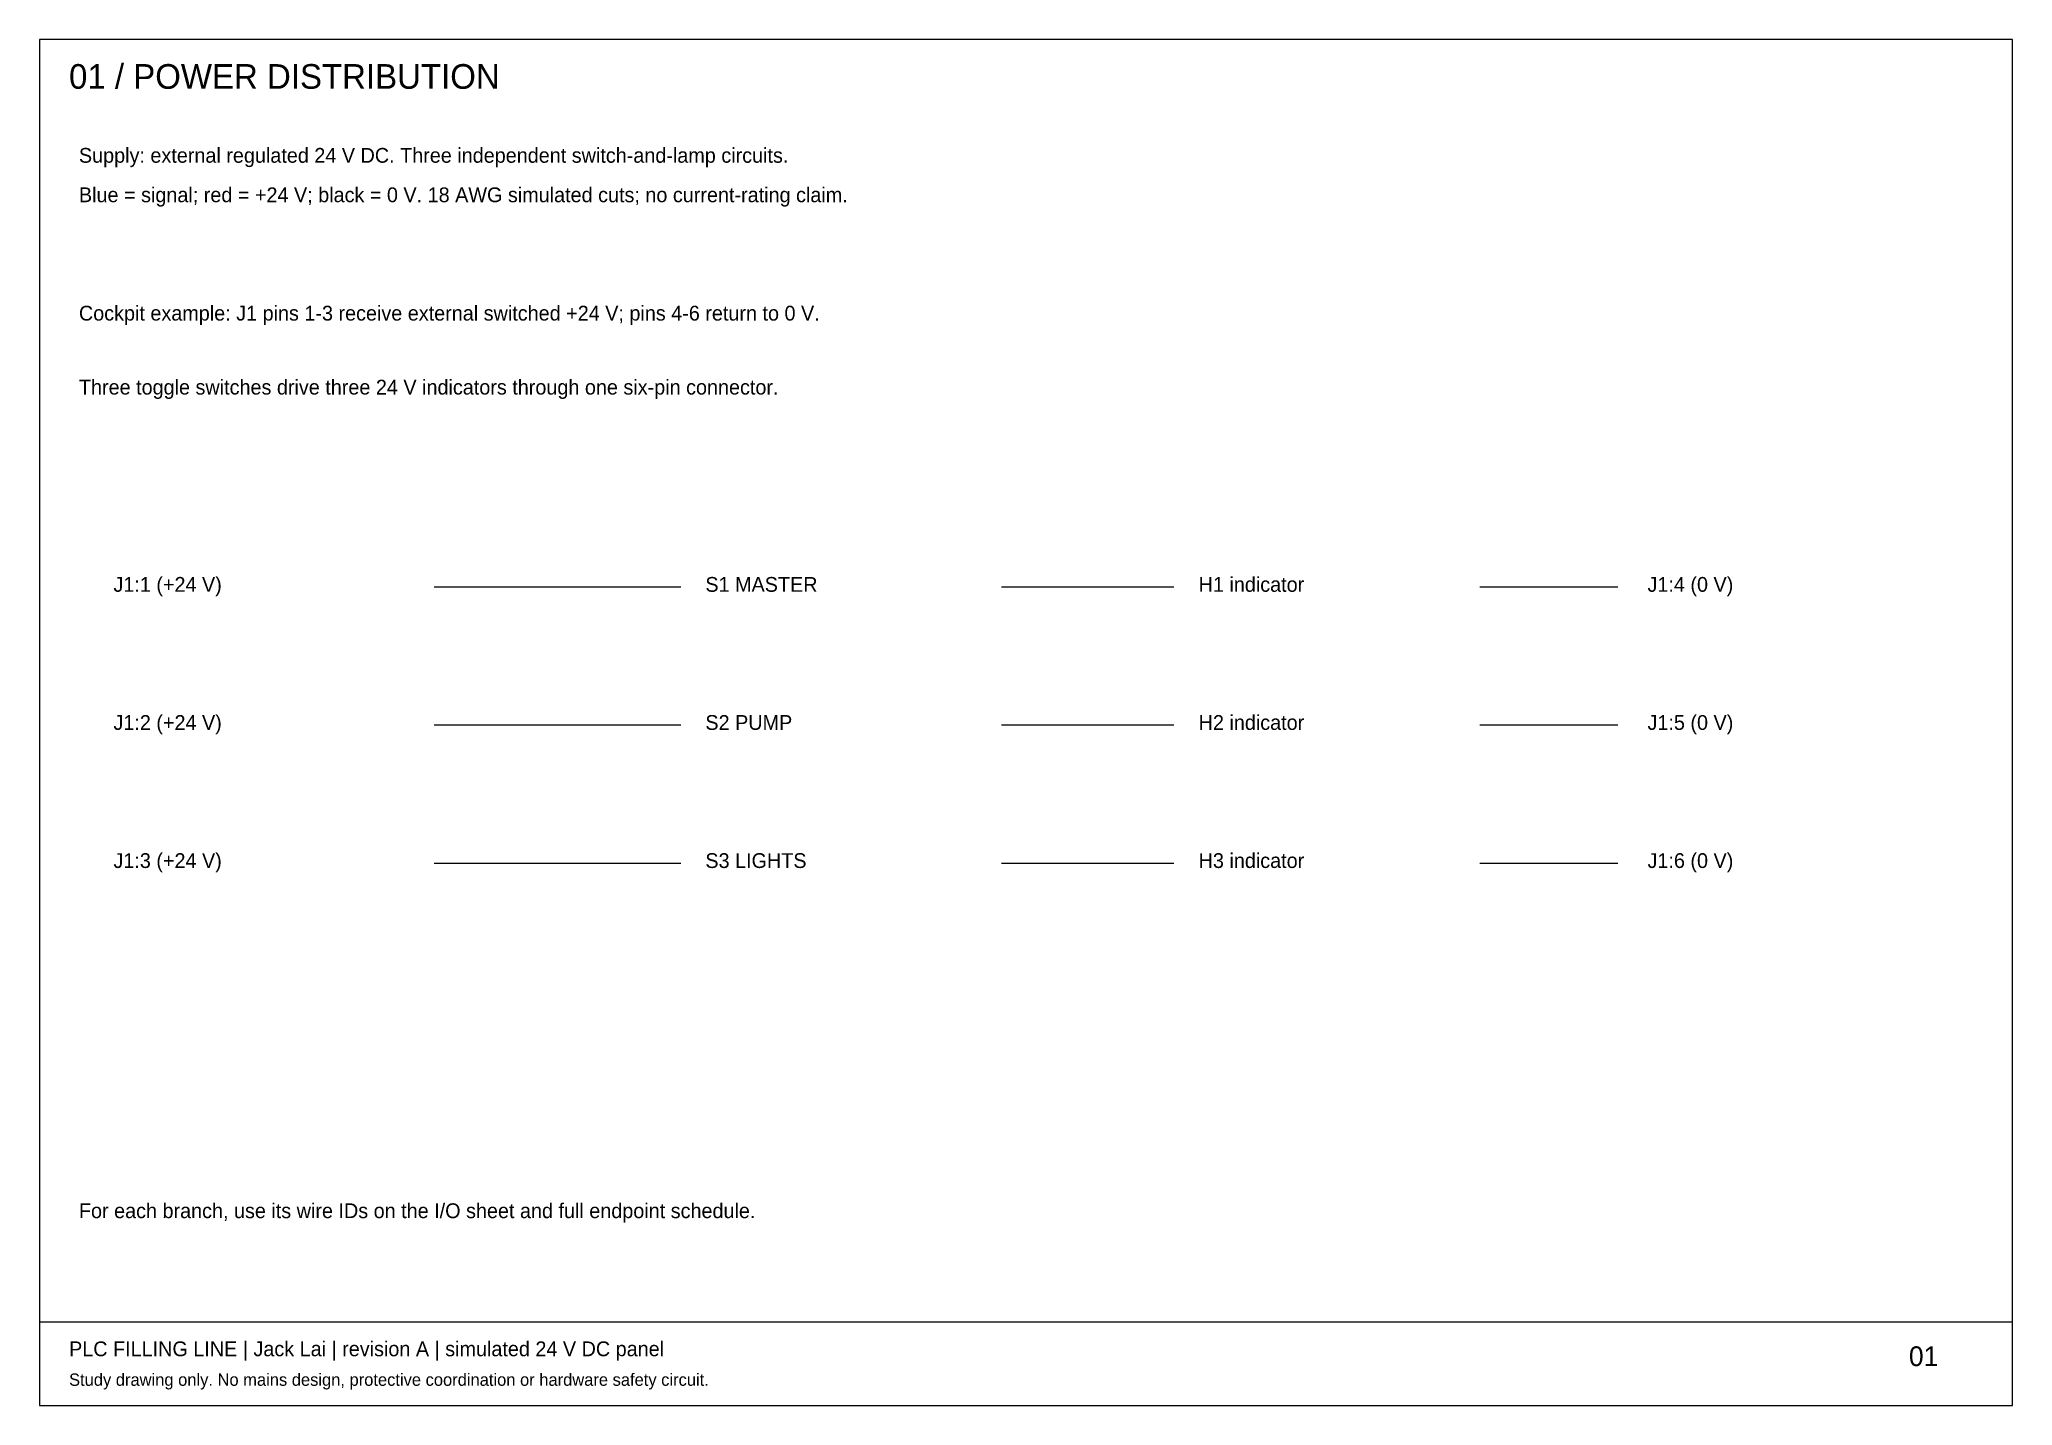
# Paper-space layout 'Power' of a CAD drawing. Header units: millimetres. Extents: x 10 to 410, y 10 to 287.
import ezdxf

# ---------------------------------------------------------------- set-up
doc = ezdxf.new("R2010")
doc.units = ezdxf.units.MM

psp = doc.layouts.new('Power')

# ---------------------------------------------------------------- linework, layer by layer
for p, q in [((90, 176), (140, 176)), ((205, 176), (240, 176)), ((302, 176), (330, 176)), ((90, 148), (140, 148)), ((205, 148), (240, 148)), ((302, 148), (330, 148)), ((90, 120), (140, 120)), ((205, 120), (240, 120)), ((302, 120), (330, 120)), ((10, 27), (410, 27))]:
    psp.add_line(p, q)
psp.add_lwpolyline([(10, 10), (410, 10), (410, 287), (10, 287)], close=True)

# ---------------------------------------------------------------- texts
for s, height, p in [('01 / POWER DISTRIBUTION', 5, (16, 277)), ('Supply: external regulated 24 V DC. Three independent switch-and-lamp circuits.', 3, (18, 262)), ('Blue = signal; red = +24 V; black = 0 V. 18 AWG simulated cuts; no current-rating claim.', 3, (18, 254)), ('Cockpit example: J1 pins 1-3 receive external switched +24 V; pins 4-6 return to 0 V.', 3, (18, 230)), ('Three toggle switches drive three 24 V indicators through one six-pin connector.', 3, (18, 215)), ('J1:1 (+24 V)', 3, (25, 175)), ('S1 MASTER', 3, (145, 175)), ('H1 indicator', 3, (245, 175)), ('J1:4 (0 V)', 3, (336, 175)), ('J1:2 (+24 V)', 3, (25, 147)), ('S2 PUMP', 3, (145, 147)), ('H2 indicator', 3, (245, 147)), ('J1:5 (0 V)', 3, (336, 147)), ('J1:3 (+24 V)', 3, (25, 119)), ('S3 LIGHTS', 3, (145, 119)), ('H3 indicator', 3, (245, 119)), ('J1:6 (0 V)', 3, (336, 119)), ('For each branch, use its wire IDs on the I/O sheet and full endpoint schedule.', 3, (18, 48)), ('PLC FILLING LINE | Jack Lai | revision A | simulated 24 V DC panel', 3, (16, 20)), ('01', 4, (389, 18)), ('Study drawing only. No mains design, protective coordination or hardware safety circuit.', 2.5, (16, 14))]:
    psp.add_text(s, height=height).set_placement(p)

doc.saveas('drawing.dxf')
